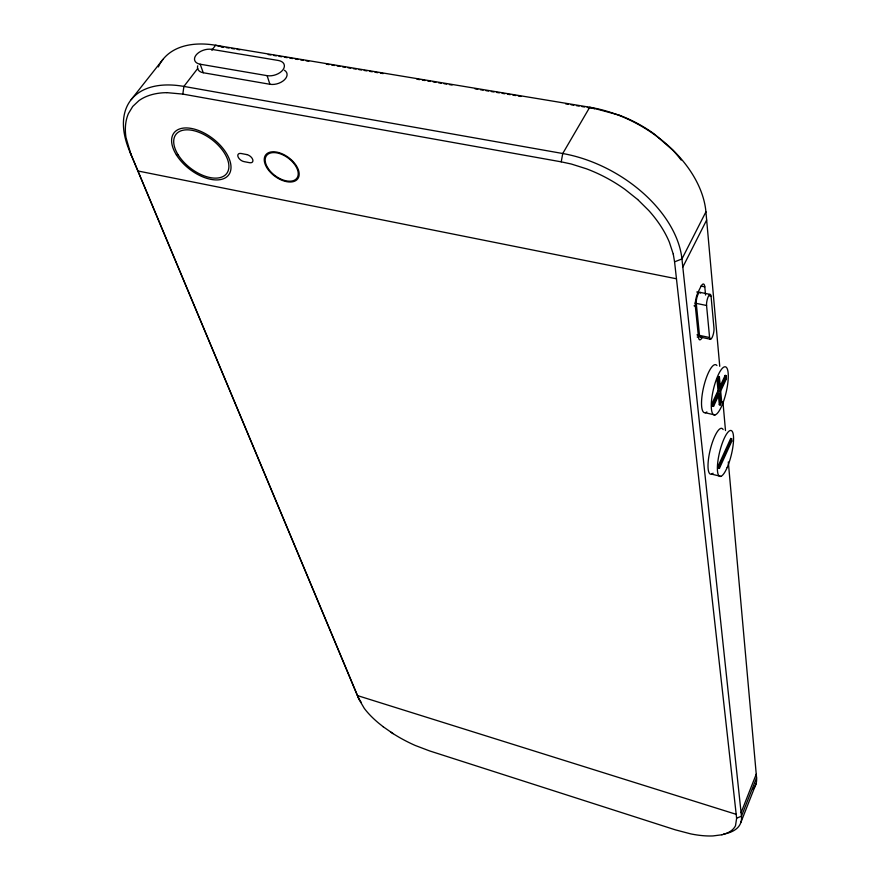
<?xml version="1.0" encoding="UTF-8"?>
<svg xmlns="http://www.w3.org/2000/svg" width="880" height="880" viewBox="0 0 880 880"><rect width="100%" height="100%" fill="white"/><g stroke="black" fill="none" stroke-linecap="round" stroke-linejoin="round"><path stroke-width="1.32" d="M637.659 199.507L625.031 189.431A107.954 69.036 29.6 0 0 586.52 168.828L571.307 164.021L561.231 161.843L182.831 94.094L183.898 86.416L197.681 68.519A11.748 7.062 -15.6 0 1 197.725 65.813M561.231 161.843L562.738 153.516L589.743 107.25L595.386 108.79L587.268 107.448M740.971 822.184L755.975 783.959M741.092 812.636L756.25 774.169M728.31 462L756.569 777.788L741.466 816.167A74.899 31.13 23.9 0 1 723.701 834.053M719.4 468.424L731.83 441.056L731.621 438.713L730.697 438.493L718.245 465.872L718.465 468.193L719.4 468.424L719.18 466.092L731.621 438.713M718.465 468.193L730.895 440.836L730.697 438.493M719.323 404.723L720.709 401.731L719.719 390.852L725.439 378.62L725.164 375.397L726.132 375.617L726.407 378.829L720.687 391.072L721.677 401.951L720.28 404.943L719.323 404.723L718.322 393.855L719.29 394.075L720.28 404.943M719.29 394.075L713.526 406.417L712.547 406.197L712.239 402.996L718.025 390.643L717.002 379.566L718.421 376.552L719.4 376.761L720.401 387.86L719.433 387.651L718.421 376.552M719.433 387.651L725.164 375.397M713.526 406.417L713.218 403.216L718.993 390.863L717.981 379.775L719.4 376.761M720.401 387.86L726.132 375.617M712.547 406.197L718.322 393.855M698.72 336.171L702.471 336.963A9.713 2.717 -77.4 0 1 698.489 337.271L695.321 306.075A9.933 2.816 -77.7 0 1 698.049 292.27L700.755 286.803A9.911 2.805 -77.8 0 1 704.803 286.847L705.573 295.031M682.814 267.08L706.651 220.033M158.334 66.935A103.785 60.258 38 0 1 215.611 45.254L589.743 107.25A109.714 73.238 29.8 0 1 705.925 211.838L681.945 258.951L741.466 816.167L736.637 818.235L735.515 825.671A72.303 29.942 24 0 1 725.725 833.635L721.941 834.779M212.498 49.302L215.611 45.254L223.619 47.135L221.034 46.75M131.197 99.627L162.954 59.389M736.626 818.235L674.575 261.844L681.945 258.951A111.848 71.83 29.6 0 0 562.738 153.516L183.898 86.416A105.622 58.927 37.3 0 0 129.503 150.898L359.117 699.556L364.265 708.334A67.518 27.038 27.6 0 0 378.609 723.096L383.152 726.715M721.952 834.779L712.943 835.934A72.325 29.964 24 0 1 690.789 833.899L675.345 829.84L429.528 750.893L415.283 745.481A67.529 27.049 27.6 0 1 393.107 733.645L383.141 726.715M166.859 92.642L163.152 92.785A101.937 56.672 37.3 0 0 138.908 100.65L132.748 106.425L128.436 113.564A101.981 56.716 37.3 0 0 126.005 137.632L131.109 155.023M166.848 92.642L182.842 94.094M226.314 47.586L229.02 48.026M231.726 48.477L234.432 48.928M237.138 49.379L239.833 49.83M268.224 54.538L270.93 54.978M273.636 55.429L276.342 55.88M279.037 56.331L281.743 56.771M284.449 57.222L287.155 57.673M289.861 58.124L292.556 58.564M295.262 59.015L297.968 59.466M300.674 59.917L303.38 60.368M306.075 60.808L308.781 61.259M326.359 64.174L329.065 64.625M331.76 65.076L334.466 65.516M337.172 65.967L339.878 66.418M342.584 66.869L345.279 67.309M347.985 67.76L350.691 68.211M353.397 68.662L356.103 69.102M358.798 69.553L361.504 70.004M364.21 70.455L366.916 70.895M369.622 71.346L372.317 71.797M375.023 72.248L377.729 72.699M380.435 73.139L383.141 73.59M416.933 79.2L419.639 79.64M422.345 80.091L425.04 80.542M427.746 80.993L430.452 81.433M433.158 81.884L435.864 82.335M438.559 82.786L441.265 83.237M443.971 83.677L446.677 84.128M449.383 84.579L452.078 85.03M475.068 88.836L477.763 89.287M480.469 89.738L483.175 90.178M485.881 90.629L488.587 91.08M491.282 91.531L493.988 91.971M496.694 92.422L499.4 92.873M502.106 93.324L504.801 93.775M507.507 94.215L510.213 94.666M512.919 95.117L515.625 95.568M518.32 96.008L521.026 96.459M565.642 103.862L568.348 104.313M571.043 104.753L573.749 105.204M576.455 105.655L579.161 106.106M581.867 106.546L584.562 106.997M211.651 49.346L278.3 60.467A11.979 7.293 -16.7 0 1 282.964 69.795A11.979 7.293 -16.7 0 1 267.113 75.658L200.189 64.218A11.803 7.051 -17.8 0 1 196.042 55.11A11.803 7.051 -17.8 0 1 211.651 49.346L212.025 50.413M197.681 68.519A11.748 7.051 -17.8 0 0 203.258 72.743L269.907 84.271A11.913 7.304 -16.7 0 0 284.46 79.805A11.913 7.304 -16.7 0 0 284.394 70.246M596.552 108.999L618.805 115.016M137.775 170.951L676.467 278.784M700.964 286.077L704.803 286.847M699.798 292.303L710.116 294.393M696.762 292.006L698.049 292.27M709.775 296.032L711.073 296.285L713.988 328.383A6.479 1.771 -77.4 0 1 712.195 337.326A6.479 1.771 -77.4 0 1 709.588 337.524L696.949 334.851M694.958 303.116L706.563 305.492L709.588 337.524M694.034 305.811L695.321 306.075M700.436 337.128L710.523 339.273M697.224 337.007L698.489 337.271M725.439 378.62L726.407 378.829M717.002 379.566L717.981 379.775M719.719 390.852L720.687 391.072M718.025 390.643L718.993 390.863M720.709 401.731L721.677 401.951M712.239 402.996L713.218 403.216M705.309 412.764L714.978 414.975M730.895 440.836L731.83 441.056M718.245 465.872L719.18 466.092M711.59 474.133L720.863 476.366M357.434 695.574L736.197 814.33M390.533 731.962L393.118 733.645M637.659 199.507L648.769 210.529A107.965 69.058 29.6 0 1 669.372 242.22L673.266 254.122M129.503 150.898L359.117 699.556M200.189 64.218L203.258 72.743M267.113 75.658L269.907 84.271M673.266 254.122L674.575 261.844M705.925 211.838L719.741 366.311M722.931 401.852L725.494 430.562M700.579 293.062A6.611 1.881 -77.7 0 0 697.763 294.954A6.611 1.881 -77.7 0 0 696.278 303.391L699.501 335.39A6.457 1.804 -77.4 0 0 701.316 336.556M756.569 777.788A73.942 32.153 23.7 0 1 752.84 789.404M361.361 702.636A69.916 28.105 27.6 0 1 357.632 695.805M706.871 411.95A24.684 6.655 -76.9 0 1 703.263 388.696A24.684 6.655 -76.9 0 1 716.903 365.53M713.064 473.209A23.595 6.127 -76.3 0 1 709.973 450.846A23.595 6.127 -76.3 0 1 723.162 429.594M706.563 305.492A6.622 1.848 -77.7 0 1 708.389 296.307A6.622 1.848 -77.7 0 1 711.073 296.285M681.186 160.061A99.682 66.891 29.8 0 0 672.793 150.194L654.28 134.013A99.836 66.979 29.8 0 0 618.805 115.016M246.73 154.561L241.098 153.494A5.489 3.135 37.2 0 0 238.007 156.684A5.489 3.135 37.2 0 0 243.98 161.612L249.59 162.69A5.5 3.146 37.2 0 0 252.714 159.5A5.5 3.146 37.2 0 0 246.73 154.561M267.52 167.453A18.909 10.967 36.6 0 0 296.153 179.003A18.909 10.967 36.6 0 0 281.435 154.242A18.909 10.967 36.6 0 0 267.52 167.453M178.178 154.891A32.032 17.842 37.7 0 0 225.896 174.438A32.032 17.842 37.7 0 0 199.815 132.627A32.032 17.842 37.7 0 0 178.178 154.891M176.396 154.891A34.485 19.217 37.7 0 0 227.766 175.967A34.485 19.217 37.7 0 0 199.738 130.955A34.485 19.217 37.7 0 0 176.396 154.891M266.706 167.464A19.987 11.594 36.6 0 0 296.978 179.685A19.987 11.594 36.6 0 0 281.435 153.516A19.987 11.594 36.6 0 0 266.706 167.464M722.436 404.294A24.728 6.545 -76.8 0 0 725.428 366.817A24.728 6.545 -76.8 0 0 711.447 401.566A24.728 6.545 -76.8 0 0 722.436 404.294M727.166 467.533A23.639 6.017 -76.3 0 0 731.489 430.661A23.639 6.017 -76.3 0 0 717.772 462.198A23.639 6.017 -76.3 0 0 727.166 467.533"/></g></svg>
